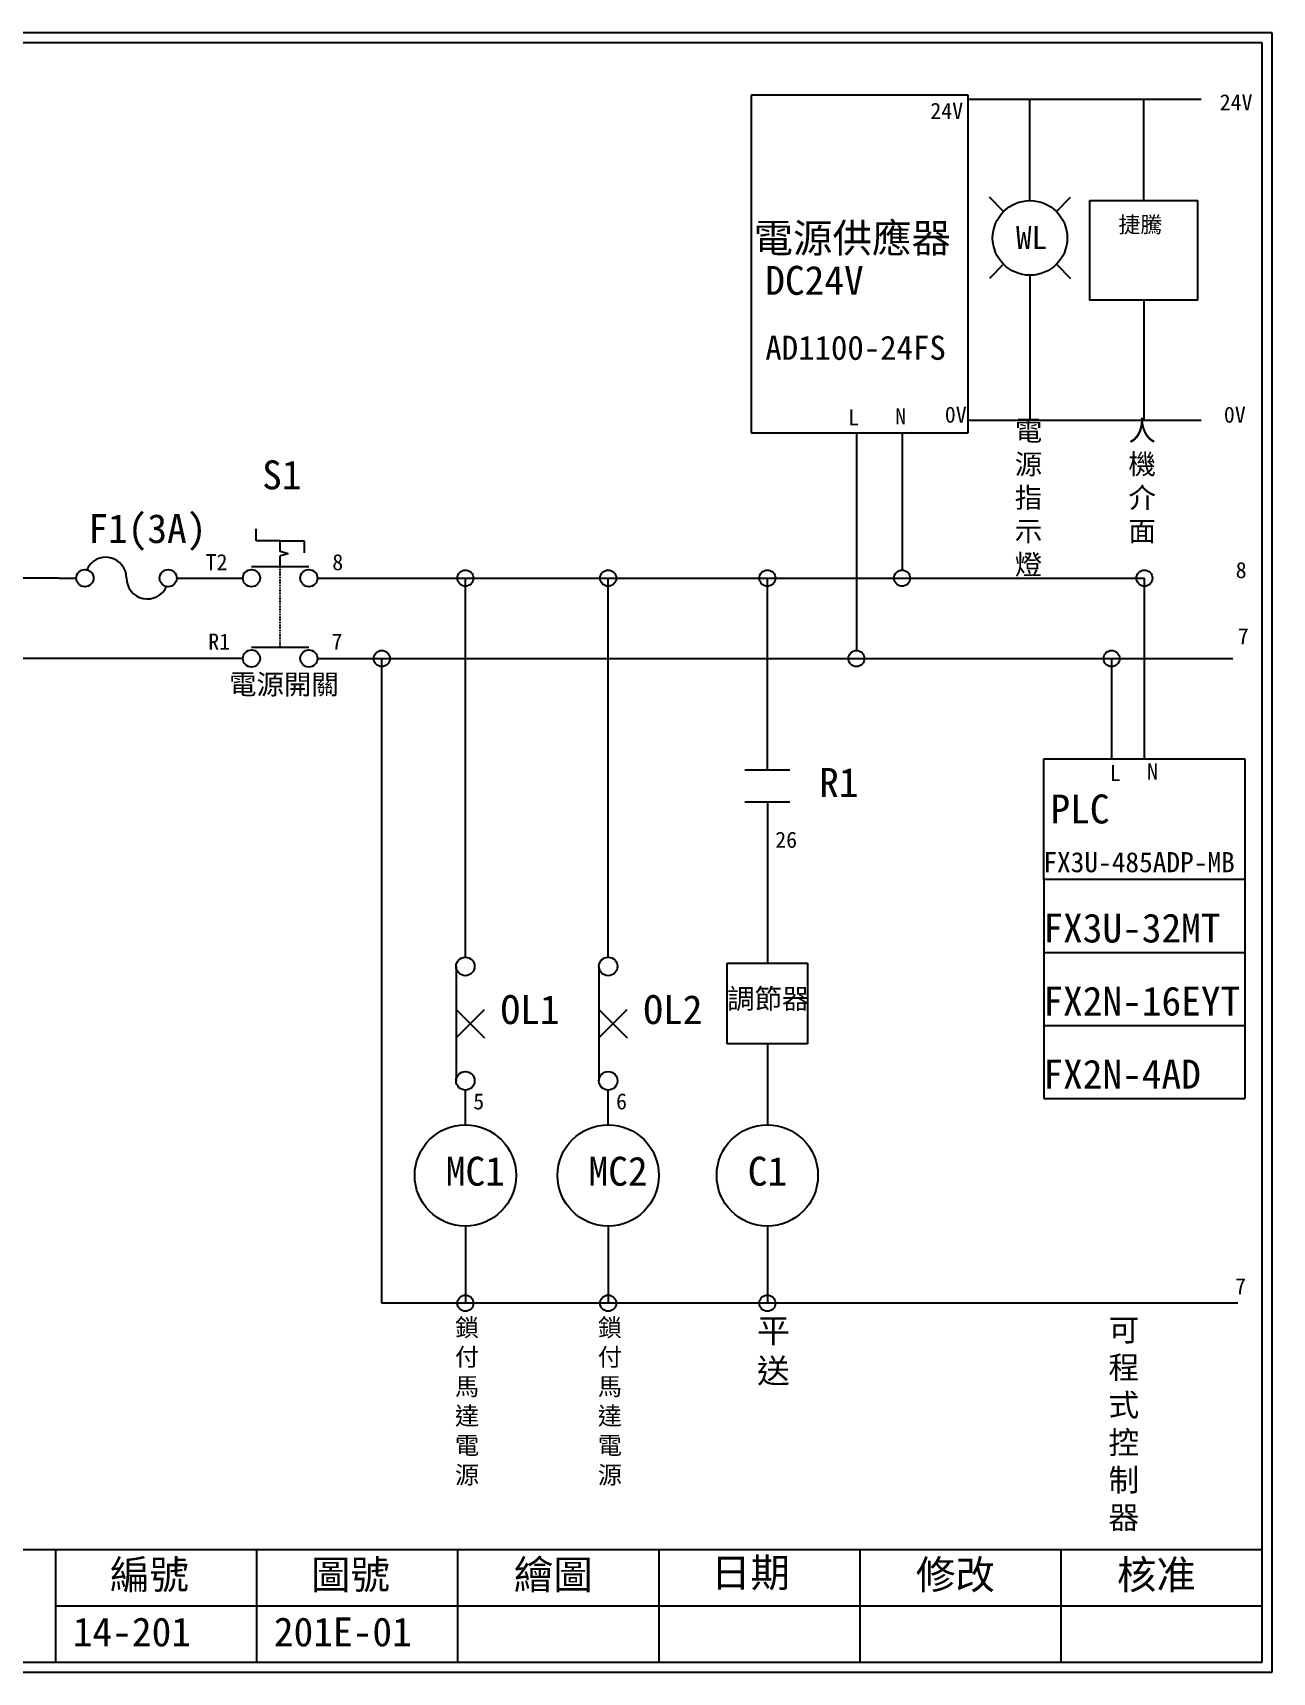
# Model space of a CAD drawing. Extents: x 10 to 297, y 3 to 207.
# Drawn here: x 142.9 to 297, y 3 to 207 of the extents above; entities that cross this region are included whole.
import ezdxf
from ezdxf.enums import TextEntityAlignment as Align

# ---------------------------------------------------------------- set-up
doc = ezdxf.new("R2010")
doc.units = 0
doc.linetypes.add('DASHED', pattern=[0.2, 0.1, -0.1])
doc.layers.get('0').update_dxf_attribs({"linetype": 'CONTINUOUS'})
for name, color, linetype in [('7', 7, 'CONTINUOUS'), ('圖框層', 7, 'CONTINUOUS'), ('標尺寸層', 3, 'CONTINUOUS')]:
    doc.layers.add(name, color=color, linetype=linetype)
doc.styles.add('CNS', font='romanc.shx', dxfattribs={"bigfont": 'chineset.shx'})
doc.styles.add('STSL', font='kaiu.ttf')

# ---------------------------------------------------------------- blocks, each defined once
blk = doc.blocks.new('FUSE')
at = {"color": 7}
for p, q in [((0, 0), (2.14, 0)), ((14.64, 0), (16.78, 0))]:
    blk.add_line(p, q, dxfattribs=at)
for centre in [(3.21, 0), (13.56, 0)]:
    blk.add_circle(centre, 1.07)
for centre, start, end in [((5.8, 0), 0, 156.116), ((10.98, 0), 180, 336.116)]:
    blk.add_arc(centre, 2.59, start, end, dxfattribs=at)

msp = doc.modelspace()

# ---------------------------------------------------------------- linework, layer by layer
for p, q in [((259.19, 199.2), (232.19, 199.2)), ((232.19, 199.2), (232.19, 157.2)), ((259.19, 157.2), (259.19, 199.2)), ((288.16, 198.67), (259.19, 198.67)), ((266.88, 189.99), (266.88, 198.67)), ((281.03, 189.99), (281.03, 198.67)), ((266.88, 186.09), (266.88, 189.99)), ((281.03, 186.09), (281.03, 189.99)), ((263.6, 184.73), (261.83, 186.5)), ((270.16, 184.73), (271.93, 186.5)), ((263.6, 178.17), (261.83, 176.4)), ((270.16, 178.17), (271.93, 176.4)), ((266.88, 176.81), (266.88, 172.86)), ((281.03, 173.72), (281.03, 158.72)), ((266.88, 172.86), (266.88, 158.72)), ((232.19, 157.2), (255.19, 157.2)), ((245.3, 157.2), (245.3, 130.12)), ((250.97, 157.2), (250.97, 140.12)), ((255.19, 157.2), (259.19, 157.2)), ((288.16, 158.72), (259.19, 158.72)), ((170.64, 143.77), (170.64, 145.27)), ((173.64, 143.77), (170.64, 143.77)), ((173.64, 143.77), (176.64, 143.77)), ((176.64, 143.77), (176.64, 142.27)), ((174.64, 142.16), (173.64, 142.43)), ((174.64, 142.16), (173.64, 141.89)), ((146.15, 139.12), (41.12, 139.12)), ((160.78, 139.12), (168.99, 139.12)), ((162.93, 139.12), (168.99, 139.12)), ((178.28, 139.12), (281.11, 139.12)), ((196.67, 91.96), (196.67, 139.12)), ((214.43, 91.96), (214.43, 139.12)), ((234.22, 115.27), (234.22, 139.12)), ((281.11, 116.64), (281.11, 139.12)), ((168.99, 129.12), (21.12, 129.12)), ((178.28, 129.12), (292.09, 129.12)), ((268.61, 116.64), (293.61, 116.64)), ((268.61, 101.64), (268.61, 116.64)), ((293.61, 116.64), (293.61, 101.64)), ((293.61, 101.64), (268.61, 101.64)), ((196.67, 71.11), (196.67, 75.43)), ((214.43, 71.11), (214.43, 75.43)), ((196.67, 58.51), (196.67, 48.91)), ((214.43, 58.51), (214.43, 48.91)), ((234.22, 58.51), (234.22, 48.91))]:
    msp.add_line(p, q)
for centre, radius in [((266.88, 181.45), 4.64), ((250.97, 139.12), 1), ((245.3, 129.12), 1), ((196.67, 64.81), 6.3), ((214.43, 64.81), 6.3), ((234.22, 64.81), 6.3)]:
    msp.add_circle(centre, radius)
at = {"layer": '7'}
for p, q in [((173.64, 142.43), (173.64, 143.77)), ((173.64, 140.55), (173.64, 141.89)), ((170.07, 140.55), (177.21, 140.55)), ((170.07, 130.55), (177.21, 130.55))]:
    msp.add_line(p, q, dxfattribs=at)
at = {"layer": '7', "linetype": 'DASHED'}
msp.add_line((173.64, 130.55), (173.64, 140.55), dxfattribs=at)
at = {"layer": '7'}
for centre in [(170.07, 139.12), (177.21, 139.12), (170.07, 129.12), (177.21, 129.12)]:
    msp.add_circle(centre, 1.07, dxfattribs=at)
at = {"layer": '圖框層', "color": 7}
for p, q in [((297, 206.97), (10, 206.97)), ((297, 3), (297, 206.97)), ((295.75, 205.72), (11.25, 205.72)), ((295.75, 4.25), (295.75, 205.72)), ((11.25, 18.25), (295.75, 18.25)), ((145.75, 4.25), (145.75, 18.25)), ((170.75, 4.25), (170.75, 18.25)), ((195.75, 4.25), (195.75, 18.25)), ((220.75, 4.25), (220.75, 18.25)), ((245.75, 4.25), (245.75, 18.25)), ((270.75, 4.25), (270.75, 18.25)), ((145.75, 11.25), (295.75, 11.25)), ((11.25, 4.25), (295.75, 4.25)), ((10, 3), (297, 3))]:
    msp.add_line(p, q, dxfattribs=at)
at = {"layer": '標尺寸層', "color": 7}
for p, q in [((186.28, 48.91), (186.28, 129.12)), ((277.03, 129.15), (277.03, 116.64)), ((231.44, 115.27), (237, 115.27)), ((231.44, 111.3), (237, 111.3)), ((234.22, 111.3), (234.22, 91.2)), ((268.61, 101.64), (268.61, 92.55)), ((293.61, 101.64), (293.61, 92.55)), ((268.61, 92.55), (293.61, 92.55)), ((268.61, 92.55), (268.61, 83.46)), ((293.61, 92.55), (293.61, 83.46)), ((195.52, 90.81), (195.52, 76.58)), ((213.28, 90.81), (213.28, 76.58)), ((229.22, 81.2), (229.22, 91.2)), ((229.22, 91.2), (234.22, 91.2)), ((234.22, 91.2), (239.22, 91.2)), ((239.22, 91.2), (239.22, 81.2)), ((195.52, 81.93), (199.05, 85.46)), ((195.52, 85.46), (199.05, 81.93)), ((213.28, 81.93), (216.81, 85.46)), ((213.28, 85.46), (216.81, 81.93)), ((268.61, 83.46), (293.61, 83.46)), ((268.61, 83.46), (293.61, 83.46)), ((268.61, 83.46), (268.61, 74.37)), ((293.61, 83.46), (293.61, 74.37)), ((234.22, 81.2), (229.22, 81.2)), ((239.22, 81.2), (234.22, 81.2)), ((234.22, 81.2), (234.22, 71.11)), ((268.61, 74.37), (293.61, 74.37)), ((292.73, 48.91), (186.28, 48.91))]:
    msp.add_line(p, q, dxfattribs=at)
msp.add_lwpolyline([(274.32, 186.09), (287.73, 186.09), (287.73, 173.72), (274.32, 173.72)], close=True, dxfattribs=at)
for centre, radius in [((196.67, 139.12), 1), ((214.43, 139.12), 1), ((234.22, 139.12), 1), ((281.11, 139.12), 1), ((186.28, 129.12), 1), ((277.03, 129.12), 1), ((196.67, 90.81), 1.15), ((214.43, 90.81), 1.15), ((196.67, 76.58), 1.15), ((214.43, 76.58), 1.15), ((196.67, 48.91), 1), ((214.43, 48.91), 1), ((234.22, 48.91), 1)]:
    msp.add_circle(centre, radius, dxfattribs=at)

# ---------------------------------------------------------------- block references
at = {"color": 7}
msp.add_blockref('FUSE', (146.15, 139.12), dxfattribs=at)

# ---------------------------------------------------------------- texts
msp.add_text('WL', height=2.856, dxfattribs=at).set_placement((267.08, 181.5), align=Align.MIDDLE_CENTER)
at = {"layer": '圖框層', "color": 4, "style": 'STSL'}
for s, height, p in [('24V', 2, (254.49, 196.26)), ('24V', 2, (290.47, 197.32)), ('電源供應器', 3.6, (232.5, 179.63)), ('捷騰', 2, (277.88, 182.11)), ('DC24V', 3.6, (233.96, 174.37)), ('AD1100-24FS', 3, (233.97, 166.28)), ('L', 2, (244.26, 158.11)), ('N', 2, (250.12, 158.26)), ('0V', 2, (256.29, 158.46)), ('0V', 2, (290.99, 158.46)), ('S1', 3.6, (171.4, 150.17)), ('F1(3A)', 3.6, (149.78, 143.49)), ('T2', 2, (164.37, 140.11)), ('8', 2, (180.12, 140.11)), ('8', 2, (292.46, 139.12)), ('7', 2, (292.73, 130.9)), ('R1', 2, (164.7, 130.22)), ('7', 2, (180.02, 130.22)), ('R1', 3.6, (240.66, 111.9)), ('L', 2, (276.8, 113.88)), ('N', 2, (281.44, 114.06)), ('PLC', 3.6, (269.42, 108.6)), ('26', 2, (235.2, 105.57)), ('FX3U-485ADP-MB', 2.5, (268.54, 102.53)), ('FX3U-32MT', 3.6, (268.54, 93.79)), ('調節器', 2.5, (229.22, 85.54)), ('FX2N-16EYT', 3.6, (268.54, 84.7)), ('OL1', 3.6, (201.04, 83.64)), ('OL2', 3.6, (218.8, 83.64)), ('FX2N-4AD', 3.6, (268.54, 75.61)), ('5', 2, (197.65, 73.02)), ('6', 2, (215.41, 73.02)), ('MC1', 3.6, (194.23, 63.53)), ('MC2', 3.6, (211.99, 63.53)), ('C1', 3.6, (231.78, 63.53)), ('7', 2, (292.38, 50.01)), ('編號', 3.6, (152.47, 13.34)), ('圖號', 3.6, (177.47, 13.34)), ('繪圖', 3.6, (202.69, 13.34)), ('日期', 3.6, (227.22, 13.59)), ('修改', 3.6, (252.69, 13.34)), ('核准', 3.6, (277.69, 13.34)), ('14-201', 3.6, (147.86, 6.22)), ('201E-01', 3.6, (172.86, 6.22))]:
    msp.add_text(s, height=height, dxfattribs=at).set_placement(p)
at = {"layer": '標尺寸層', "color": 7, "attachment_point": 1, "style": 'CNS'}
for s, insert, char_height, width in [('{\\fDFKai-SB|b0|i0|c136|p65;電\\P源指示燈}', (264.99, 158.72), 2.5, 4.1392), ('{\\fDFKai-SB|b0|i0|c136|p65;人機介面}', (279.13, 158.72), 2.5, 4.1392), ('{\\fDFKai-SB|b0|i0|c136|p65;電源開關}', (167.29, 127.16), 2.5, 14.0847), ('{\\fDFKai-SB|b0|i0|c136|p65;鎖付馬達電源}', (195.38, 46.99), 2.2, 3.8201), ('{\\fDFKai-SB|b0|i0|c136|p65;鎖付馬達電源}', (213.14, 46.99), 2.2, 3.8201), ('{\\fDFKai-SB|b0|i0|c136|p65;平送}', (232.93, 46.99), 3, 3.8201), ('{\\fDFKai-SB|b0|i0|c136|p65;可程式控制器}', (276.64, 46.99), 2.8, 5.4243)]:
    msp.add_mtext(s, dxfattribs=dict(at, insert=insert, char_height=char_height, width=width))

doc.saveas('drawing.dxf')
